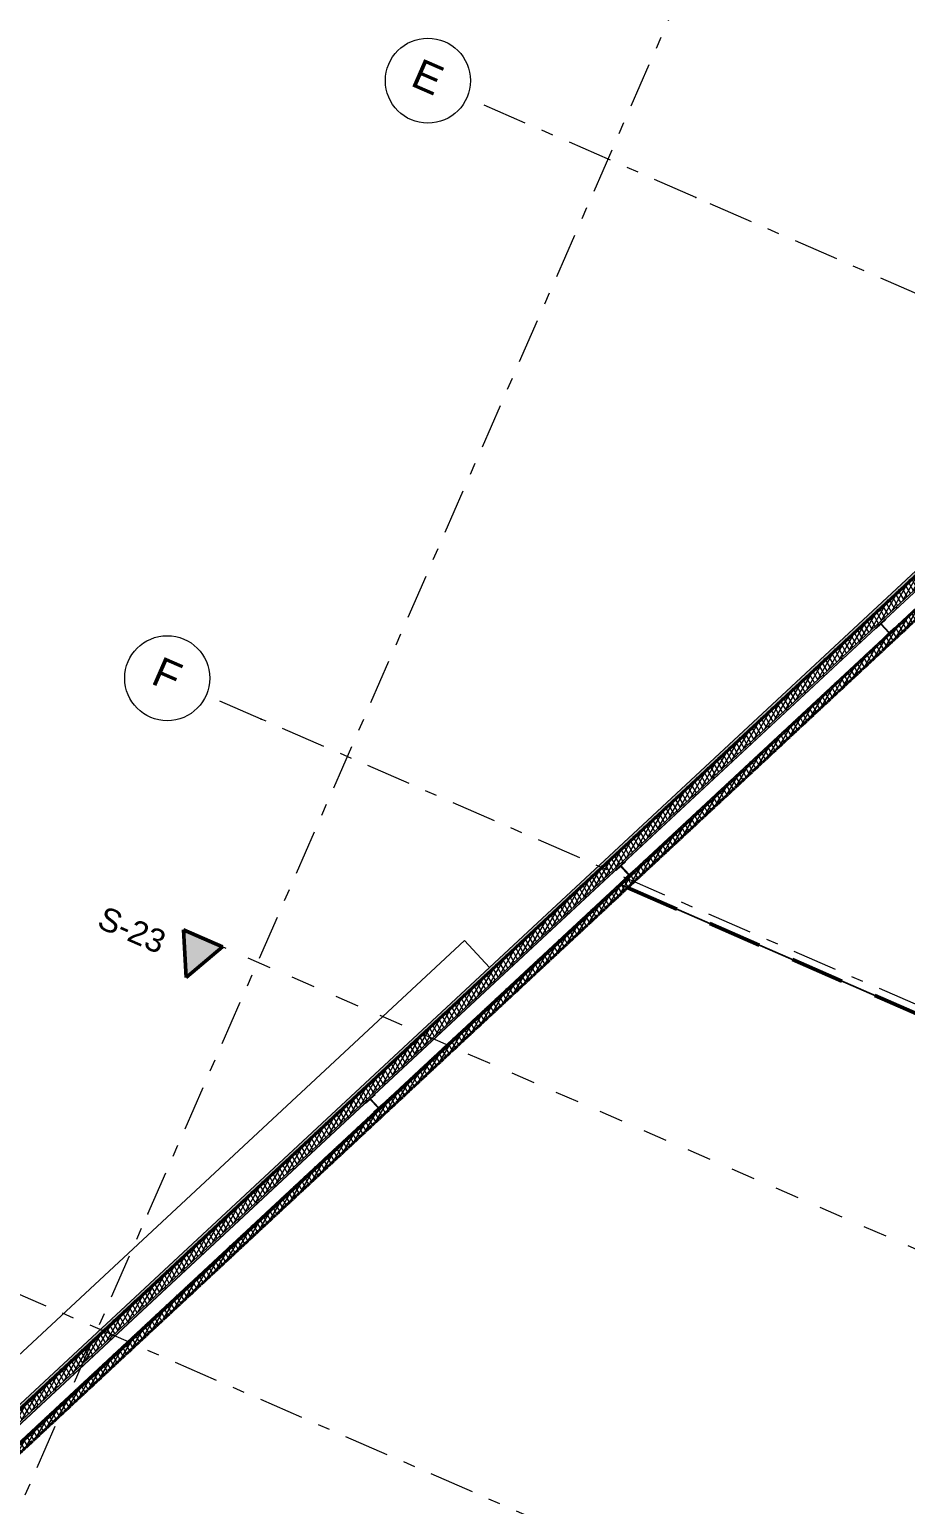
# Model space of a CAD drawing. Header units: millimetres. Extents: x -50172 to 90294, y -72116 to 25069.
# Drawn here: x -16339 to -6040, y -17350 to -3 of the extents above; entities that cross this region are included whole.
import ezdxf
from ezdxf.enums import TextEntityAlignment as Align

# ---------------------------------------------------------------- set-up
doc = ezdxf.new("R2010")
doc.units = ezdxf.units.MM
doc.header["$MEASUREMENT"] = 0
for name, pattern in [('Dashed', [564.444447, 282.222223, -282.222223]), ('Double Dashed', [1093.611073, 529.166651, -211.666656, 141.111112, -211.666656]), ('Hidden Line', [55, 45, -10]), ('Long Dashed', [1058.333302, 634.99999, -423.333311])]:
    doc.linetypes.add(name, pattern=pattern)
for name, color, linetype, lineweight in [('A-20-M_Roof_Pen_No__1', 7, 'Continuous', 13), ('A-95-MC_Marker_Section_P2.Marker_Pen_No__1', 7, 'Continuous', 13), ('A-95-MC_Marker_Section_P2.Marker_Pen_No__6', 7, 'Continuous', 35), ('COLUMN.IFC Import_Pen_No__2', 8, 'Continuous', 15), ('New_A-20-M_Floor_Slab_Pen_No__195', 7, 'Continuous', 35), ('New_A-20-M_Floor_Slab_Pen_No__4', 7, 'Continuous', 20), ('New_A-20-M_Floor_Slab_Pen_No__89', 8, 'Continuous', 20), ('New_A-20-M_Roof_Accessory_Pen_No__176', 1, 'Continuous', 50), ('New_A-20-M_Roof_Pen_No__92', 8, 'Continuous', 13), ('New_A-25-M_Wall_Ext_Pen_No__1', 7, 'Continuous', 13), ('New_A-95-D_1_100_Pen_No__1', 7, 'Continuous', 13)]:
    doc.layers.add(name, color=color, linetype=linetype, lineweight=lineweight)
for name, color, linetype in [('A-95-MC_Marker_Section_P2.Marker', 7, 'Continuous'), ('COLUMN.IFC Import', 7, 'Continuous'), ('New_A-15-MG_Structural_Grid_Phase_2', 7, 'Continuous'), ('New_A-20-M_Floor_Slab', 7, 'Continuous'), ('New_A-20-M_Roof', 7, 'Continuous'), ('New_A-25-M_Wall_Ext', 7, 'Continuous'), ('New_A-95-D_1_100', 7, 'Continuous')]:
    doc.layers.add(name, color=color, linetype=linetype)
for name, color, linetype, lineweight, true_color in [('A-95-MC_Marker_Section_P2.Marker_Pen_No__25', 7, 'Continuous', 50, 0x2a2a2a), ('New_A-15-MG_Structural_Grid_Phase_2_Pen_No__222', 7, 'Continuous', 13, 0x65af33), ('New_A-20-M_Floor_Slab_Pen_No__107', 7, 'Continuous', 15, 0xa6a6a6), ('New_A-25-M_Wall_Ext_Pen_No__107', 7, 'Continuous', 15, 0xa6a6a6)]:
    doc.layers.add(name, color=color, linetype=linetype, lineweight=lineweight, true_color=true_color)
doc.styles.add('GENERATED_STYLE_3', font='')
doc.styles.add('GENERATED_STYLE_4', font='')
doc.styles.get('GENERATED_STYLE_3').set_extended_font_data('Arial')
doc.styles.get('GENERATED_STYLE_4').set_extended_font_data('Swis721 BT')
doc.dimstyles.new('GENERATED_STYLE__1', dxfattribs={"dimtxt": 250, "dimasz": 95, "dimexe": 0.18, "dimexo": 50, "dimgap": 0.09, "dimtad": 1, "dimdec": 0, "dimzin": 0, "dimdsep": 46, "dimtxsty": 'GENERATED_STYLE_3', "dimblk": 'ARROWHEAD_2', "dimblk1": 'ARROWHEAD_2', "dimblk2": 'ARROWHEAD_2', "dimcen": 0.09, "dimclrd": 7, "dimclre": 7, "dimclrt": 7, "dimadec": 0, "dimazin": 0, "dimtfac": 1, "dimtdec": 4, "dimtmove": 0, "dimatfit": 3, "dimfxl": 1, "dimtolj": 1, "dimtzin": 0, "dimarcsym": 0})
pattern_1 = [(60, (0, 0), (-43.30127, 25), []), (120, (0, 0), (43.30127, 25), [])]
pattern_2 = [(0, (0, 0), (0, 200), [])]

# ---------------------------------------------------------------- blocks, each defined once
blk = doc.blocks.new('Slab_1_2', base_point=(-34395, -33605))
at = {"layer": 'New_A-20-M_Floor_Slab_Pen_No__89', "linetype": 'Continuous', "flags": 128}
blk.add_lwpolyline([(-34395, -33605), (-17870, -40809), (-17712, -40447), (-34210, -33271), (-3131, -4350), (2205, -6671), (2363, -6309), (-3208, -3903), (-34893, -33388)], close=True, dxfattribs=at)
blk = doc.blocks.new('Roof_3_2', base_point=(-9378, -10065))
at = {"layer": 'New_A-20-M_Roof_Pen_No__92', "linetype": 'Continuous', "flags": 128}
for points in [[(-19083, -19096), (-9378, -10065)], [(-9377, -10063), (-19082, -19094)], [(-19082, -19094), (-9377, -10063)], [(-9378, -10065), (-9377, -10063), (-9377, -10063)], [(-9378, -10065), (4740, -16221)], [(4740, -16221), (-9378, -10065)], [(4741, -16219), (-9377, -10063)], [(-9377, -10063), (4741, -16219)]]:
    blk.add_lwpolyline(points, dxfattribs=at)
blk = doc.blocks.new('Roof_4_2', base_point=(-4299, -5321))
at = {"layer": 'New_A-20-M_Roof_Pen_No__92', "linetype": 'Continuous', "flags": 128}
for points in [[(-4299, -5321), (-9378, -10065)], [(7290, -10374), (-4299, -5321)], [(-9379, -10067), (-9379, -10067), (-9378, -10065)], [(4739, -16223), (-9379, -10067)], [(-9379, -10067), (4739, -16223)], [(4740, -16221), (-9378, -10065)], [(-9378, -10065), (4740, -16221)], [(4740, -16221), (7290, -10374)], [(4739, -16223), (4739, -16223), (4740, -16221)]]:
    blk.add_lwpolyline(points, dxfattribs=at)
blk = doc.blocks.new('*X167')
at = {"layer": 'New_A-20-M_Floor_Slab_Pen_No__107', "linetype": 'Continuous'}
for points in [[(-6300, -7300), (-6193, -7200), (-6196, -7200), (-6300, -7297)], [(-6150, -7158), (-6196, -7200), (-6193, -7200), (-6150, -7160)], [(-6450, -7437), (-6518, -7500), (-6515, -7500), (-6450, -7440)], [(-6600, -7579), (-6515, -7500), (-6518, -7500), (-6600, -7576)], [(-6900, -7858), (-6838, -7800), (-6841, -7800), (-6900, -7856)], [(-6750, -7716), (-6841, -7800), (-6838, -7800), (-6750, -7719)], [(-7200, -8138), (-7160, -8100), (-7163, -8100), (-7200, -8135)], [(-7050, -7995), (-7163, -8100), (-7160, -8100), (-7050, -7998)], [(-7350, -8274), (-7486, -8400), (-7483, -8400), (-7350, -8277)], [(-7500, -8417), (-7483, -8400), (-7486, -8400), (-7500, -8414)], [(-7800, -8696), (-7650, -8556), (-7650, -8554), (-7800, -8693)], [(-7950, -8833), (-7969, -8850), (-7966, -8850), (-7950, -8836)], [(-8100, -8975), (-7966, -8850), (-7969, -8850), (-8100, -8972)], [(-8400, -9254), (-8289, -9150), (-8292, -9150), (-8400, -9252)], [(-8250, -9112), (-8292, -9150), (-8289, -9150), (-8250, -9115)], [(-8700, -9533), (-8611, -9450), (-8614, -9450), (-8700, -9531)], [(-8550, -9391), (-8614, -9450), (-8611, -9450), (-8550, -9394)], [(-8850, -9670), (-8936, -9750), (-8933, -9750), (-8850, -9673)], [(-9000, -9813), (-8933, -9750), (-8936, -9750), (-9000, -9810)], [(-9301, -10092), (-9256, -10050), (-9259, -10050), (-9301, -10089)], [(-9151, -9950), (-9259, -10050), (-9256, -10050), (-9151, -9952)], [(-9451, -10229), (-9581, -10350), (-9578, -10350), (-9451, -10231)], [(-9601, -10371), (-9578, -10350), (-9581, -10350), (-9601, -10368)], [(-9901, -10650), (-9751, -10511), (-9751, -10508), (-9901, -10647)], [(-10201, -10929), (-10062, -10800), (-10065, -10800), (-10201, -10927)], [(-10051, -10787), (-10065, -10800), (-10062, -10800), (-10051, -10790)], [(-10501, -11209), (-10384, -11100), (-10387, -11100), (-10501, -11206)], [(-10351, -11066), (-10387, -11100), (-10384, -11100), (-10351, -11069)], [(-10801, -11488), (-10707, -11400), (-10710, -11400), (-10801, -11485)], [(-10651, -11345), (-10710, -11400), (-10707, -11400), (-10651, -11348)], [(-11101, -11767), (-11029, -11700), (-11032, -11700), (-11101, -11764)], [(-10951, -11625), (-11032, -11700), (-11029, -11700), (-10951, -11627)], [(-11251, -11904), (-11354, -12000), (-11351, -12000), (-11251, -11907)], [(-11401, -12046), (-11351, -12000), (-11354, -12000), (-11401, -12043)], [(-11701, -12325), (-11674, -12300), (-11677, -12300), (-11701, -12323)], [(-11551, -12183), (-11677, -12300), (-11674, -12300), (-11551, -12186)], [(-11851, -12462), (-11999, -12600), (-11996, -12600), (-11851, -12465)], [(-12001, -12604), (-11996, -12600), (-11999, -12600), (-12001, -12602)], [(-12301, -12884), (-12157, -12750), (-12160, -12750), (-12301, -12881)], [(-12151, -12741), (-12160, -12750), (-12157, -12750), (-12151, -12744)], [(-12601, -13163), (-12480, -13050), (-12483, -13050), (-12601, -13160)], [(-12451, -13021), (-12483, -13050), (-12480, -13050), (-12451, -13023)], [(-12901, -13442), (-12802, -13350), (-12805, -13350), (-12901, -13439)], [(-12751, -13300), (-12805, -13350), (-12802, -13350), (-12751, -13302)], [(-13201, -13721), (-13125, -13650), (-13127, -13650), (-13201, -13718)], [(-13051, -13579), (-13127, -13650), (-13125, -13650), (-13051, -13582)], [(-13351, -13858), (-13450, -13950), (-13447, -13950), (-13351, -13861)], [(-13501, -14000), (-13447, -13950), (-13450, -13950), (-13501, -13998)], [(-13651, -14137), (-13772, -14250), (-13769, -14250), (-13651, -14140)], [(-13801, -14280), (-13769, -14250), (-13772, -14250), (-13801, -14277)], [(-14101, -14559), (-14092, -14550), (-14095, -14550), (-14101, -14556)], [(-13951, -14416), (-14095, -14550), (-14092, -14550), (-13951, -14419)], [(-14401, -14838), (-14253, -14700), (-14256, -14700), (-14401, -14835)], [(-14251, -14696), (-14256, -14700), (-14253, -14700), (-14251, -14698)], [(-14701, -15117), (-14575, -15000), (-14578, -15000), (-14701, -15114)], [(-14551, -14975), (-14578, -15000), (-14575, -15000), (-14551, -14978)], [(-14851, -15254), (-14901, -15300), (-14898, -15300), (-14851, -15257)], [(-15001, -15396), (-14898, -15300), (-14901, -15300), (-15001, -15394)], [(-15301, -15675), (-15220, -15600), (-15223, -15600), (-15301, -15673)], [(-15151, -15533), (-15223, -15600), (-15220, -15600), (-15151, -15536)], [(-15601, -15955), (-15542, -15900), (-15545, -15900), (-15601, -15952)], [(-15451, -15812), (-15545, -15900), (-15542, -15900), (-15451, -15815)], [(-15751, -16092), (-15868, -16200), (-15865, -16200), (-15751, -16094)], [(-15901, -16234), (-15865, -16200), (-15868, -16200), (-15901, -16231)], [(-16051, -16371), (-16190, -16500), (-16187, -16500), (-16051, -16373)], [(-16201, -16513), (-16187, -16500), (-16190, -16500), (-16201, -16510)]]:
    blk.add_hatch(color=256, dxfattribs=at).paths.add_polyline_path(points)
blk = doc.blocks.new('Wall_62_2', base_point=(-34390, -33302))
at = {"layer": 'New_A-20-M_Floor_Slab_Pen_No__107', "linetype": 'Continuous'}
h = blk.add_hatch(dxfattribs=at)
h.set_pattern_fill('Batt_Insulation_0002', color=256, style=0, pattern_type=2)
h.set_pattern_definition(pattern_1)
h.paths.add_polyline_path([(-34213, -33272), (-3131, -4348), (-3151, -4232), (-34390, -33302)])
at = {"layer": 'New_A-20-M_Floor_Slab_Pen_No__195', "linetype": 'Hidden Line'}
blk.add_line((-34213, -33272), (-3131, -4348), dxfattribs=at)
at = {"layer": 'New_A-20-M_Floor_Slab_Pen_No__195', "linetype": 'Hidden Line', "flags": 128}
blk.add_lwpolyline([(-34210, -33271), (-3131, -4350)], dxfattribs=at)
at = {"layer": 'New_A-20-M_Floor_Slab_Pen_No__4', "linetype": 'Continuous', "flags": 128}
blk.add_lwpolyline([(-3151, -4232), (-34390, -33302)], dxfattribs=at)
at = {"layer": 'New_A-20-M_Floor_Slab', "color": 250, "lineweight": 50, "true_color": 0x2a2a2a}
blk.add_blockref('*X167', (0, 0), dxfattribs=at)
blk = doc.blocks.new('Standard grid marker_4')
at = {"layer": 'New_A-15-MG_Structural_Grid_Phase_2_Pen_No__222', "linetype": 'Double Dashed'}
blk.add_line((2643, 0), (48998, 0), dxfattribs=at)
at = {"layer": 'New_A-15-MG_Structural_Grid_Phase_2_Pen_No__222', "style": 'GENERATED_STYLE_4'}
blk.add_attdef('AC_MarkerText_1', text='', height=350, rotation=113.5, dxfattribs=at).set_placement((-500, -1294), align=Align.MIDDLE_CENTER)
blk = doc.blocks.new('Column 25')
at = {"layer": 'COLUMN.IFC Import_Pen_No__2', "linetype": 'Continuous'}
for p, q in [((-76.45, 78.8), (76.45, 78.8)), ((-76.45, 69.4), (-76.45, 78.8)), ((-3.25, 69.4), (-76.45, 69.4)), ((-3.25, -69.4), (-3.25, 69.4)), ((3.25, 69.4), (3.25, -69.4)), ((76.45, 69.4), (3.25, 69.4)), ((76.45, 78.8), (76.45, 69.4)), ((-76.45, -69.4), (-3.25, -69.4)), ((-76.45, -78.8), (-76.45, -69.4)), ((76.45, -78.8), (-76.45, -78.8)), ((3.25, -69.4), (76.45, -69.4)), ((76.45, -69.4), (76.45, -78.8))]:
    blk.add_line(p, q, dxfattribs=at)
blk = doc.blocks.new('Column 26')
at = {"layer": 'COLUMN.IFC Import_Pen_No__2', "linetype": 'Continuous'}
for p, q in [((-76.45, 78.8), (76.45, 78.8)), ((-76.45, 69.4), (-76.45, 78.8)), ((-3.25, 69.4), (-76.45, 69.4)), ((-3.25, -69.4), (-3.25, 69.4)), ((3.25, 69.4), (3.25, -69.4)), ((76.45, 69.4), (3.25, 69.4)), ((76.45, 78.8), (76.45, 69.4)), ((-76.45, -69.4), (-3.25, -69.4)), ((-76.45, -78.8), (-76.45, -69.4)), ((76.45, -78.8), (-76.45, -78.8)), ((3.25, -69.4), (76.45, -69.4)), ((76.45, -69.4), (76.45, -78.8))]:
    blk.add_line(p, q, dxfattribs=at)
blk = doc.blocks.new('*D297')
at = {"layer": 'New_A-95-D_1_100_Pen_No__1', "linetype": 'Continuous'}
for p, q in [((-8239, -18592), (-7836, -17666)), ((-7815, -17710), (-7932, -17795)), ((-7930, -17728), (-7874, -17752)), ((-7874, -17752), (-6269, -18452)), ((-6635, -19291), (-6232, -18366)), ((-6211, -18409), (-6327, -18495))]:
    blk.add_line(p, q, dxfattribs=at)
at = {"layer": 'New_A-95-D_1_100_Pen_No__1', "insert": (-7759, -17748), "char_height": 250, "attachment_point": 7, "rotation": 336.4404, "style": 'GENERATED_STYLE_3'}
blk.add_mtext('\\A1;{\\fArial|b0|i0|c0|p34;1,750 S/O}', dxfattribs=at)
blk = doc.blocks.new('ARROWHEAD_2')
at = {"color": 0, "linetype": 'Continuous', "lineweight": 0}
for p, q in [((0, 0), (-1, 0)), ((-0.38, -0.66), (0.38, 0.66))]:
    blk.add_line(p, q, dxfattribs=at)
blk = doc.blocks.new('Wall_74_2', base_point=(-3349, -3980))
at = {"layer": 'New_A-25-M_Wall_Ext_Pen_No__107', "linetype": 'Continuous'}
blk.add_hatch(color=256, dxfattribs=at).paths.add_polyline_path([(-3214, -3854), (-10929, -11034), (-10911, -11053), (-3208, -3886)])
h = blk.add_hatch(dxfattribs=at)
h.set_pattern_fill('Batt_Insulation_0002', color=256, style=0, pattern_type=2)
h.set_pattern_definition(pattern_1)
h.paths.add_polyline_path([(-3208, -3886), (-10911, -11053), (-10894, -11072), (-3203, -3915)])
h = blk.add_hatch(dxfattribs=at)
h.set_pattern_fill('Batt_Insulation_0002', color=256, style=0, pattern_type=2)
h.set_pattern_definition(pattern_1)
h.paths.add_polyline_path([(-3203, -3915), (-10894, -11072), (-10826, -11145), (-3183, -4033)])
h = blk.add_hatch(dxfattribs=at)
h.set_pattern_fill('Plywood_0002', color=256, style=0, pattern_type=2)
h.set_pattern_definition(pattern_2)
h.paths.add_polyline_path([(-3183, -4033), (-10826, -11145), (-10813, -11158), (-3179, -4054)])
at = {"layer": 'New_A-25-M_Wall_Ext_Pen_No__107', "linetype": 'Continuous', "lineweight": 0, "true_color": 0x535353}
for points in [[(-3179, -4054), (-10813, -11158), (-10812, -11160), (-3179, -4056)], [(-3149, -4233), (-10710, -11269), (-10708, -11271), (-3148, -4236)]]:
    blk.add_hatch(color=251, dxfattribs=at).paths.add_polyline_path(points)
at = {"layer": 'New_A-25-M_Wall_Ext_Pen_No__107', "linetype": 'Continuous'}
h = blk.add_hatch(dxfattribs=at)
h.set_pattern_fill('Plaster_0002', color=256, style=0, pattern_type=2)
h.set_pattern_definition([(222.9404, (0, 0), (-117.9937, 126.797), [0, -100]), (222.9404, (22.4, -97.46), (-117.9937, 126.797), [0, -100])])
h.paths.add_polyline_path([(-3148, -4236), (-10708, -11271), (-10698, -11282), (-3145, -4253)])
at = {"layer": 'New_A-25-M_Wall_Ext_Pen_No__1', "linetype": 'Continuous'}
for p, q in [((-3208, -3886), (-10911, -11053)), ((-3203, -3915), (-10894, -11072)), ((-3183, -4033), (-10826, -11145)), ((-3179, -4054), (-10813, -11158)), ((-3179, -4056), (-10812, -11160)), ((-3149, -4233), (-10710, -11269)), ((-3148, -4236), (-10708, -11271))]:
    blk.add_line(p, q, dxfattribs=at)
at = {"layer": 'New_A-25-M_Wall_Ext_Pen_No__1', "linetype": 'Continuous', "flags": 128}
for points in [[(-3214, -3854), (-10929, -11034)], [(-10698, -11282), (-3145, -4253)]]:
    blk.add_lwpolyline(points, dxfattribs=at)
blk = doc.blocks.new('Wall_75_2', base_point=(-10929, -11034))
at = {"layer": 'New_A-25-M_Wall_Ext_Pen_No__107', "linetype": 'Continuous'}
blk.add_hatch(color=256, dxfattribs=at).paths.add_polyline_path([(-10929, -11034), (-34965, -33400), (-34916, -33392), (-10911, -11053)])
h = blk.add_hatch(dxfattribs=at)
h.set_pattern_fill('Batt_Insulation_0002', color=256, style=0, pattern_type=2)
h.set_pattern_definition(pattern_1)
h.paths.add_polyline_path([(-10911, -11053), (-34916, -33392), (-34871, -33384), (-10894, -11072)])
h = blk.add_hatch(dxfattribs=at)
h.set_pattern_fill('Batt_Insulation_0002', color=256, style=0, pattern_type=2)
h.set_pattern_definition(pattern_1)
h.paths.add_polyline_path([(-10894, -11072), (-34871, -33384), (-34692, -33354), (-10826, -11145)])
h = blk.add_hatch(dxfattribs=at)
h.set_pattern_fill('Plywood_0002', color=256, style=0, pattern_type=2)
h.set_pattern_definition(pattern_2)
h.paths.add_polyline_path([(-10826, -11145), (-34692, -33354), (-34659, -33348), (-10813, -11158)])
at = {"layer": 'New_A-25-M_Wall_Ext_Pen_No__107', "linetype": 'Continuous', "lineweight": 0, "true_color": 0x535353}
for points in [[(-10813, -11158), (-34659, -33348), (-34656, -33348), (-10812, -11160)], [(-10710, -11269), (-34386, -33302), (-34382, -33301), (-10708, -11271)]]:
    blk.add_hatch(color=251, dxfattribs=at).paths.add_polyline_path(points)
at = {"layer": 'New_A-25-M_Wall_Ext_Pen_No__107', "linetype": 'Continuous'}
h = blk.add_hatch(dxfattribs=at)
h.set_pattern_fill('Plaster_0002', color=256, style=0, pattern_type=2)
h.set_pattern_definition([(222.9401, (0, 0), (-117.9931, 126.7976), [0, -100]), (222.9401, (22.4, -97.46), (-117.9931, 126.7976), [0, -100])])
h.paths.add_polyline_path([(-10708, -11271), (-34382, -33301), (-34355, -33296), (-10698, -11282)])
at = {"layer": 'New_A-25-M_Wall_Ext_Pen_No__1', "linetype": 'Continuous'}
for p, q in [((-10911, -11053), (-34916, -33392)), ((-10894, -11072), (-34871, -33384)), ((-10826, -11145), (-34692, -33354)), ((-10813, -11158), (-34659, -33348)), ((-10812, -11160), (-34656, -33348)), ((-10710, -11269), (-34386, -33302)), ((-10708, -11271), (-34382, -33301))]:
    blk.add_line(p, q, dxfattribs=at)
at = {"layer": 'New_A-25-M_Wall_Ext_Pen_No__1', "linetype": 'Continuous', "flags": 128}
for points in [[(-10929, -11034), (-34965, -33400)], [(-34355, -33296), (-10698, -11282)]]:
    blk.add_lwpolyline(points, dxfattribs=at)
blk = doc.blocks.new('Standard grid marker_7')
at = {"layer": 'New_A-15-MG_Structural_Grid_Phase_2_Pen_No__222', "linetype": 'Double Dashed'}
for p, q in [((705, 0), (32130, 0)), ((32130, 0), (32835, 0))]:
    blk.add_line(p, q, dxfattribs=at)
at = {"layer": 'New_A-15-MG_Structural_Grid_Phase_2_Pen_No__222', "linetype": 'Continuous'}
blk.add_circle((33335, 0), 500, dxfattribs=at)
at = {"layer": 'New_A-15-MG_Structural_Grid_Phase_2_Pen_No__222', "linetype": 'Double Dashed'}
blk.add_point((32130, 0), dxfattribs=at)
blk.add_point((32130, 0), dxfattribs=at)
at = {"layer": 'New_A-15-MG_Structural_Grid_Phase_2_Pen_No__222', "style": 'GENERATED_STYLE_4'}
for tag, p in [('AC_MarkerText_1_0', (-500, 43)), ('AC_MarkerText_1_1', (33335, 43))]:
    blk.add_attdef(tag, text='', height=350, rotation=180, dxfattribs=at).set_placement(p, align=Align.MIDDLE_CENTER)
blk = doc.blocks.new('Standard grid marker_16')
at = {"layer": 'New_A-15-MG_Structural_Grid_Phase_2_Pen_No__222', "linetype": 'Double Dashed'}
blk.add_line((1000, 0), (47486, 0), dxfattribs=at)
at = {"layer": 'New_A-15-MG_Structural_Grid_Phase_2_Pen_No__222', "style": 'GENERATED_STYLE_4'}
for tag, p in [('AC_MarkerText_1_0', (-500, 43)), ('AC_MarkerText_1_1', (48986, 43))]:
    blk.add_attdef(tag, text='', height=350, rotation=180, dxfattribs=at).set_placement(p, align=Align.MIDDLE_CENTER)
blk = doc.blocks.new('Standard grid marker_17')
at = {"layer": 'New_A-15-MG_Structural_Grid_Phase_2_Pen_No__222', "linetype": 'Double Dashed'}
for p, q in [((18746, 0), (39496, 0)), ((39496, 0), (58242, 0))]:
    blk.add_line(p, q, dxfattribs=at)
blk.add_point((39496, 0), dxfattribs=at)
blk.add_point((39496, 0), dxfattribs=at)
at = {"layer": 'New_A-15-MG_Structural_Grid_Phase_2_Pen_No__222', "style": 'GENERATED_STYLE_4'}
for tag, p in [('AC_MarkerText_1_0', (-500, 41)), ('AC_MarkerText_1_1', (58742, 41))]:
    blk.add_attdef(tag, text='', height=350, rotation=270, dxfattribs=at).set_placement(p, align=Align.MIDDLE_CENTER)
blk = doc.blocks.new('Standard grid marker_20')
at = {"layer": 'New_A-15-MG_Structural_Grid_Phase_2_Pen_No__222', "linetype": 'Double Dashed'}
for p, q in [((2938, 0), (29898, 0)), ((29898, 0), (32835, 0))]:
    blk.add_line(p, q, dxfattribs=at)
at = {"layer": 'New_A-15-MG_Structural_Grid_Phase_2_Pen_No__222', "linetype": 'Continuous'}
blk.add_circle((33335, 0), 500, dxfattribs=at)
at = {"layer": 'New_A-15-MG_Structural_Grid_Phase_2_Pen_No__222', "linetype": 'Double Dashed'}
blk.add_point((29898, 0), dxfattribs=at)
blk.add_point((29898, 0), dxfattribs=at)
at = {"layer": 'New_A-15-MG_Structural_Grid_Phase_2_Pen_No__222', "style": 'GENERATED_STYLE_4'}
for tag, p in [('AC_MarkerText_1_0', (-500, 43)), ('AC_MarkerText_1_1', (33335, 43))]:
    blk.add_attdef(tag, text='', height=350, rotation=180, dxfattribs=at).set_placement(p, align=Align.MIDDLE_CENTER)
blk = doc.blocks.new('Cutting Plane_2_2', base_point=(15693, -23771))
at = {"layer": 'A-95-MC_Marker_Section_P2.Marker_Pen_No__25', "linetype": 'Continuous'}
blk.add_hatch(color=256, dxfattribs=at).paths.add_polyline_path([(-14528, -10593), (-14070, -10793), (-14499, -11151)])
at = {"layer": 'A-95-MC_Marker_Section_P2.Marker_Pen_No__1', "linetype": 'Dashed'}
blk.add_line((15464, -23671), (-14070, -10793), dxfattribs=at)
at = {"layer": 'A-95-MC_Marker_Section_P2.Marker_Pen_No__25', "linetype": 'Continuous'}
for p, q in [((-14499, -11151), (-14528, -10593)), ((-14528, -10593), (-14070, -10793)), ((-14070, -10793), (-14499, -11151))]:
    blk.add_line(p, q, dxfattribs=at)
at = {"layer": 'A-95-MC_Marker_Section_P2.Marker_Pen_No__6', "insert": (-14819, -10884), "char_height": 275, "attachment_point": 9, "rotation": 336.4404, "style": 'GENERATED_STYLE_4'}
blk.add_mtext('\\A1;{\\fSwis721 BT|b0|i0|c0|p34;S-23}', dxfattribs=at)

msp = doc.modelspace()

# ---------------------------------------------------------------- linework, layer by layer
at = {"layer": 'A-20-M_Roof_Pen_No__1', "linetype": 'Continuous', "flags": 128}
msp.add_lwpolyline([(-10929.1, -11033.6), (-11222.7, -10718.1), (-35220, -33051.7, 0.1872464), (-45165.9, -54137.9, 0.0363407), (-45188.3, -60137.2), (-44748.9, -60133.2), (-42569.8, -61081), (-41889.8, -65455.6, 0.2416882), (-38286.5, -69785.9, 0.0808458), (-29464.2, -72116.1)], format="xyb", dxfattribs=at)
at = {"layer": 'New_A-20-M_Roof_Accessory_Pen_No__176', "linetype": 'Long Dashed', "flags": 128}
msp.add_lwpolyline([(-9310.6, -10094.4), (4443.7, -16092)], dxfattribs=at)

# ---------------------------------------------------------------- block references
at = {"layer": 'A-95-MC_Marker_Section_P2.Marker'}
msp.add_blockref('Cutting Plane_2_2', (15693.3, -23770.8), dxfattribs=at)
at = {"layer": 'COLUMN.IFC Import', "linetype": 'Continuous', "zscale": 1000, "rotation": 42.93888217509532}
for name, p in [('Column 25', (-6279.8, -7045.7)), ('Column 25', (-9339.8, -9893.3)), ('Column 26', (-12284.7, -12633.8))]:
    msp.add_blockref(name, p, dxfattribs=at)
at = {"layer": 'New_A-15-MG_Structural_Grid_Phase_2', "color": 8, "linetype": 'Continuous', "lineweight": 15, "zscale": 1000}
for name, p, rotation in [('Standard grid marker_17', (-30734.1, -50137), 66.44041158399293), ('Standard grid marker_4', (3387.7, 1823.7), 222.9404146370858), ('Standard grid marker_16', (26876.4, -33774.9), 156.4404115839929)]:
    msp.add_blockref(name, p, dxfattribs=dict(at, rotation=rotation))
at = {"layer": 'New_A-15-MG_Structural_Grid_Phase_2', "color": 8, "linetype": 'Continuous', "lineweight": 15}
ref = msp.add_blockref('Standard grid marker_20', (18901.3, -13928.7), dxfattribs=dict(at, zscale=1000, rotation=156.4404115840001))
ref.add_attrib('AC_MarkerText_1_1', 'E', dxfattribs={"layer": 'New_A-15-MG_Structural_Grid_Phase_2_Pen_No__222', "color": 85, "true_color": 0x65af33, "height": 350, "rotation": 336.44041, "style": 'GENERATED_STYLE_4'}).set_placement((-11655.4, -561.1), align=Align.MIDDLE_CENTER)
ref = msp.add_blockref('Standard grid marker_7', (15837, -20956.1), dxfattribs=dict(at, zscale=1000, rotation=156.4404115839929))
ref.add_attrib('AC_MarkerText_1_1', 'F', dxfattribs={"layer": 'New_A-15-MG_Structural_Grid_Phase_2_Pen_No__222', "color": 85, "true_color": 0x65af33, "height": 350, "rotation": 336.44041, "style": 'GENERATED_STYLE_4'}).set_placement((-14719.7, -7588.5), align=Align.MIDDLE_CENTER)
at = {"layer": 'New_A-20-M_Floor_Slab', "color": 8, "linetype": 'Continuous', "lineweight": 20}
msp.add_blockref('Slab_1_2', (-34395.5, -33605), dxfattribs=at)
at = {"layer": 'New_A-20-M_Floor_Slab', "color": 250, "lineweight": 50, "true_color": 0x2a2a2a}
msp.add_blockref('Wall_62_2', (-34389.5, -33302.1), dxfattribs=at)
at = {"layer": 'New_A-20-M_Roof', "color": 8, "linetype": 'Continuous', "lineweight": 13}
for name, p in [('Roof_4_2', (-4298.6, -5321.1)), ('Roof_3_2', (-9378, -10065))]:
    msp.add_blockref(name, p, dxfattribs=at)
at = {"layer": 'New_A-25-M_Wall_Ext', "color": 250, "lineweight": 50, "true_color": 0x2a2a2a}
for name, p in [('Wall_74_2', (-3348.9, -3979.7)), ('Wall_75_2', (-10929.1, -11033.6))]:
    msp.add_blockref(name, p, dxfattribs=at)

# ---------------------------------------------------------------- dimensions: what is measured, and where the dimension line sits
at = {"layer": 'New_A-95-D_1_100', "linetype": 'Continuous'}
dim = msp.add_linear_dim(base=(-6269.4, -18451.9), p1=(-8259.4, -18637.4), p2=(-6655.3, -19336.8), angle=336.44041, text='<MeasuredValue> S/O', dimstyle='GENERATED_STYLE__1', dxfattribs=at)
dim.commit()
dim.dimension.update_dxf_attribs({"geometry": '*D297', "text_midpoint": (-6079.7, -18343.7), "dimtype": 160, "text_rotation": 336.44041})

doc.saveas('drawing.dxf')
